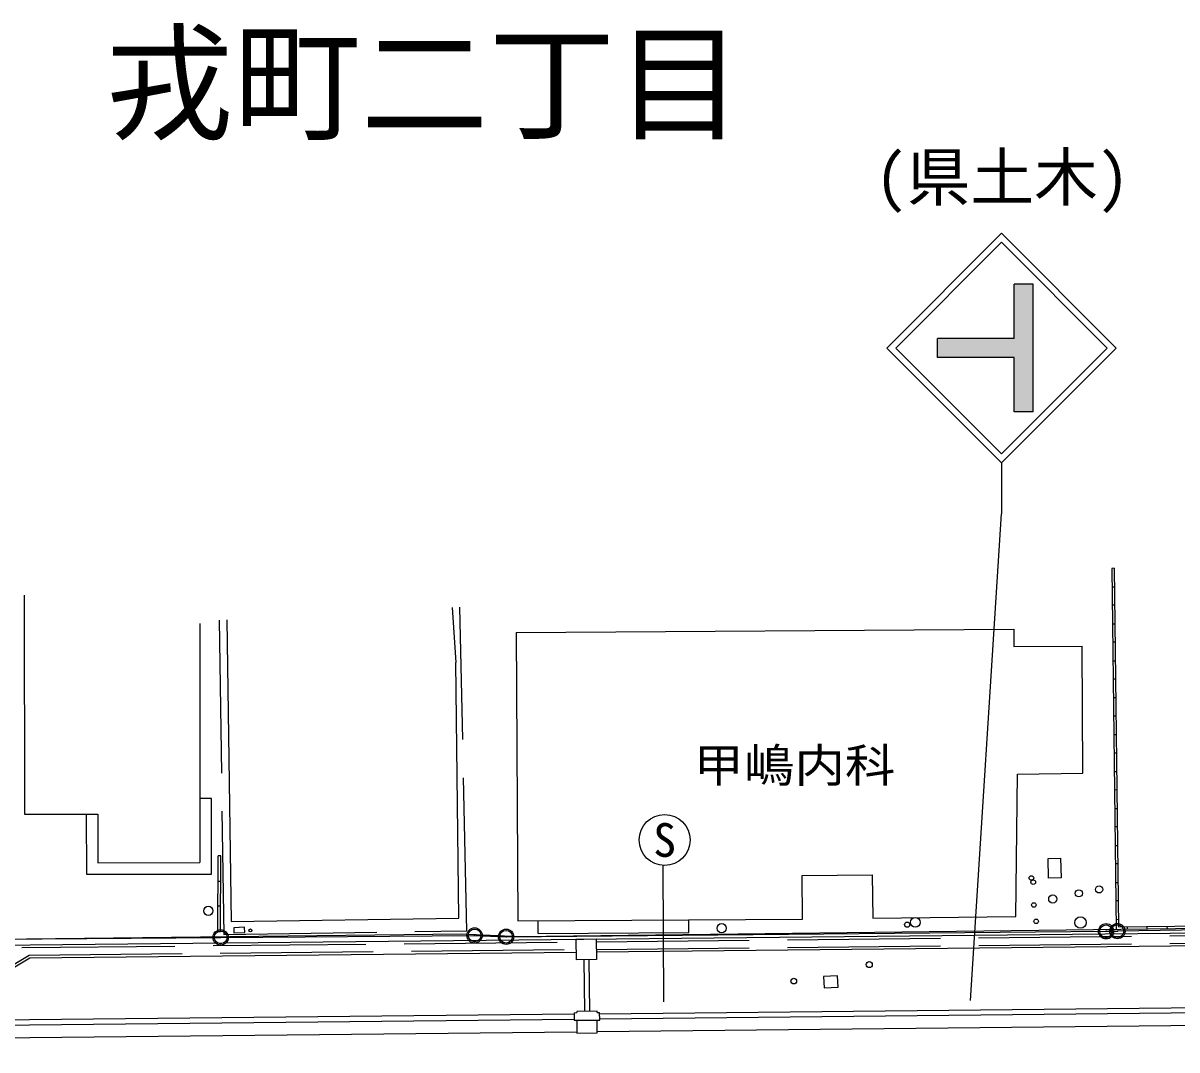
# Model space of a CAD drawing. Units: millimetres, scale not verified. Extents: x 40000 to 680000, y 20000 to 380000.
# Drawn here: x 236300 to 281576, y 287616 to 327884 of the extents above; entities that cross this region are included whole.
import ezdxf
from ezdxf.enums import TextEntityAlignment as Align

# ---------------------------------------------------------------- set-up
doc = ezdxf.new("R2010")
doc.units = ezdxf.units.MM
doc.header["$LTSCALE"] = 1000
doc.header["$PDMODE"] = 32
doc.header["$PDSIZE"] = 500
doc.linetypes.add('DASHED', pattern=[7.5, 6, -1.5])
for name, color, linetype, lineweight in [('M-BGD', 7, 'Continuous', 25), ('M-BGD-EXST', 7, 'Continuous', 25), ('M-BMK-ROW', 30, 'Continuous', 25), ('M-STR-STRC', 7, 'Continuous', 25)]:
    doc.layers.add(name, color=color, linetype=linetype, lineweight=lineweight)
doc.layers.add('M-BMK-HTXT', color=7, linetype='Continuous')
doc.styles.add('ＭＳ ゴシック', font='')
doc.styles.get('ＭＳ ゴシック').set_extended_font_data('MS Gothic')

msp = doc.modelspace()

# ---------------------------------------------------------------- hatches: boundary and pattern name
at = {"layer": 'M-STR-STRC'}
msp.add_hatch(color=256, dxfattribs=at).paths.add_polyline_path([(272186, 315515), (275186, 315515), (275186, 317640), (275936, 317640), (275936, 312640), (275186, 312640), (275186, 314765), (272186, 314765)])

# ---------------------------------------------------------------- linework, layer by layer
at = {"layer": 'M-BGD'}
for p, q in [((279116, 306502), (279016, 306500)), ((279016, 306500), (279190, 292337)), ((279116, 306502), (279289, 292438)), ((279025, 305776), (279125, 305777)), ((236343, 305446), (236349, 296860)), ((253141, 304970), (253276, 302813)), ((279134, 305053), (279034, 305052)), ((243232, 304334), (243239, 294960)), ((244294, 304478), (244468, 292650)), ((279043, 304327), (279143, 304328)), ((255646, 303986), (275177, 304121)), ((255646, 303986), (255715, 292676)), ((275177, 304121), (275181, 303431)), ((275181, 303431), (277853, 303448)), ((277885, 298475), (277853, 303448)), ((279151, 303604), (279051, 303603)), ((253401, 292781), (253276, 302813)), ((279060, 302878), (279160, 302880)), ((279169, 302155), (279069, 302154)), ((279078, 301430), (279178, 301431)), ((279187, 300706), (279087, 300705)), ((279096, 299981), (279196, 299982)), ((279205, 299257), (279105, 299256)), ((275254, 292845), (275322, 298430)), ((275322, 298430), (277885, 298475)), ((279114, 298532), (279214, 298533)), ((279223, 297809), (279123, 297807)), ((279132, 297083), (279232, 297084)), ((236349, 296860), (239229, 296858)), ((239229, 296858), (239237, 294958)), ((279240, 296360), (279140, 296359)), ((243942, 292260), (243961, 295230)), ((244061, 295229), (243961, 295230)), ((244042, 292260), (244061, 295229)), ((279149, 295634), (279249, 295635)), ((239237, 294958), (243239, 294960)), ((276521, 295128), (277013, 295140)), ((276539, 294355), (276521, 295128)), ((277013, 295140), (277031, 294367)), ((279258, 294911), (279158, 294910)), ((266872, 294456), (269622, 294487)), ((266883, 292746), (266872, 294456)), ((269622, 294487), (269641, 292781)), ((277031, 294367), (276539, 294355)), ((243954, 294240), (244054, 294239)), ((279167, 294185), (279267, 294187)), ((279276, 293462), (279176, 293461)), ((244048, 293249), (243948, 293250)), ((244468, 292650), (253401, 292781)), ((255715, 292676), (266883, 292746)), ((269641, 292781), (275254, 292845)), ((279185, 292736), (279285, 292738)), ((279289, 292438), (290119, 292571)), ((185135, 291198), (291580, 292300)), ((253518, 292150), (216791, 291739)), ((243942, 292260), (244042, 292260)), ((244987, 292424), (244565, 292405)), ((244565, 292405), (244574, 292206)), ((244574, 292206), (244996, 292225)), ((244996, 292225), (244987, 292424)), ((255757, 292049), (253518, 292150)), ((290165, 292472), (255757, 292049)), ((279628, 292442), (279629, 292342)), ((280408, 292352), (280407, 292452)), ((281185, 292462), (281187, 292362)), ((258793, 291960), (257993, 291952)), ((257993, 291952), (258002, 291152)), ((258793, 291960), (258802, 291160)), ((258798, 291460), (291710, 291801)), ((235009, 290309), (236567, 291230)), ((236567, 291230), (257998, 291452)), ((258802, 291160), (258002, 291152)), ((268257, 290524), (267711, 290497)), ((267711, 290497), (267732, 290048)), ((268279, 290075), (268257, 290524)), ((267732, 290048), (268279, 290075)), ((258924, 289037), (291156, 289370)), ((189427, 288317), (257924, 289026)), ((257923, 289076), (258023, 289077)), ((257923, 289076), (257926, 288776)), ((258823, 289135), (258023, 289127)), ((258023, 289127), (258023, 289077)), ((258823, 289085), (258823, 289135)), ((258823, 289085), (258923, 289087)), ((258926, 288787), (258923, 289087)), ((258926, 288837), (291158, 289170)), ((189429, 288117), (257926, 288826)), ((257926, 288776), (258926, 288787)), ((258026, 288777), (258031, 288277)), ((258831, 288286), (258826, 288786)), ((258031, 288277), (258831, 288286))]:
    msp.add_line(p, q, dxfattribs=at)
at = {"layer": 'M-BGD', "linetype": 'DASHED'}
for p, q in [((253711, 292286), (253441, 304976)), ((243994, 304473), (244175, 292146)), ((243687, 297479), (243237, 297479)), ((243689, 294511), (243687, 297479)), ((238779, 296856), (238789, 294507)), ((238789, 294507), (243689, 294511)), ((256515, 292181), (256512, 292681)), ((262422, 292218), (262419, 292718)), ((244175, 292146), (253711, 292286)), ((256515, 292181), (262422, 292218)), ((258794, 291860), (291606, 292200)), ((236256, 291627), (257994, 291852)), ((258797, 291560), (291684, 291901)), ((234981, 290409), (236539, 291330)), ((236539, 291330), (257997, 291552)), ((258302, 291155), (258323, 289130)), ((258502, 291157), (258523, 289132))]:
    msp.add_line(p, q, dxfattribs=at)
at = {"layer": 'M-BGD'}
for centre, radius in [((275866, 294358), 90), ((275937, 294196), 90), ((277727, 293756), 140), ((278523, 293911), 140), ((275962, 293300), 90), ((276703, 293532), 160), ((243571, 293071), 180), ((263711, 292388), 180), ((270992, 292528), 100), ((271308, 292617), 190), ((276051, 292658), 90), ((277791, 292609), 225), ((245222, 292302), 60), ((269501, 290963), 120), ((266542, 290314), 110)]:
    msp.add_circle(centre, radius, dxfattribs=at)
at = {"layer": 'M-BGD-EXST'}
msp.add_line((261445, 289506), (261422, 294849), dxfattribs=at)
msp.add_circle((261474, 295848), 1000, dxfattribs=at)
at = {"layer": 'M-BMK-ROW'}
for p, q in [((244052, 292028), (254016, 292105)), ((254016, 292105), (255254, 292055)), ((255254, 292055), (278796, 292267)), ((278796, 292267), (279240, 292273)), ((278796, 292267), (279240, 292273)), ((291857, 292450), (279240, 292273)), ((234456, 291952), (244052, 292028))]:
    msp.add_line(p, q, dxfattribs=at)
for centre in [(278796, 292267), (279240, 292273), (244052, 292028), (254016, 292105), (255254, 292055)]:
    msp.add_circle(centre, 300, dxfattribs=at)
for p in [(278796, 292267), (279240, 292273), (244052, 292028), (254016, 292105), (255254, 292055)]:
    msp.add_point(p, dxfattribs=at)
at = {"layer": 'M-STR-STRC'}
for p, q in [((270187, 315141), (274687, 319641)), ((270540, 315141), (274687, 319288)), ((279187, 315141), (274687, 319641)), ((278833, 315141), (274687, 319288)), ((275936, 317640), (275186, 317640)), ((275186, 315515), (275186, 317640)), ((275936, 312640), (275936, 317640)), ((270187, 315141), (274687, 310640)), ((270540, 315141), (274687, 310994)), ((272186, 314765), (272186, 315515)), ((275186, 315515), (272186, 315515)), ((274687, 310994), (278833, 315141)), ((274687, 310641), (279187, 315141)), ((275186, 314765), (272186, 314765)), ((275186, 312640), (275186, 314765)), ((275936, 312640), (275186, 312640)), ((274687, 310640), (274687, 308640)), ((273472, 289556), (274687, 308640)), ((258831, 288336), (291163, 288670)), ((189334, 287616), (258031, 288327))]:
    msp.add_line(p, q, dxfattribs=at)

# ---------------------------------------------------------------- texts
at = {"layer": 'M-BGD-EXST', "style": 'ＭＳ ゴシック'}
msp.add_text('S', height=1320, dxfattribs=at).set_placement((261474, 295848), align=Align.MIDDLE_CENTER)
at = {"layer": 'M-BMK-HTXT', "style": 'ＭＳ ゴシック'}
msp.add_text('戎町二丁目', height=3666, dxfattribs=at).set_placement((252055, 325527), align=Align.MIDDLE_CENTER)
at = {"layer": 'M-BMK-HTXT', "style": 'ＭＳ ゴシック', "width": 1.1}
msp.add_text('甲嶋内科', height=1320, dxfattribs=at).set_placement((262607, 297722), align=Align.BOTTOM_LEFT)
at = {"layer": 'M-STR-STRC', "style": 'ＭＳ ゴシック'}
msp.add_text('(県土木)', height=1833, dxfattribs=at).set_placement((274721, 321842), align=Align.MIDDLE_CENTER)

doc.saveas('drawing.dxf')
